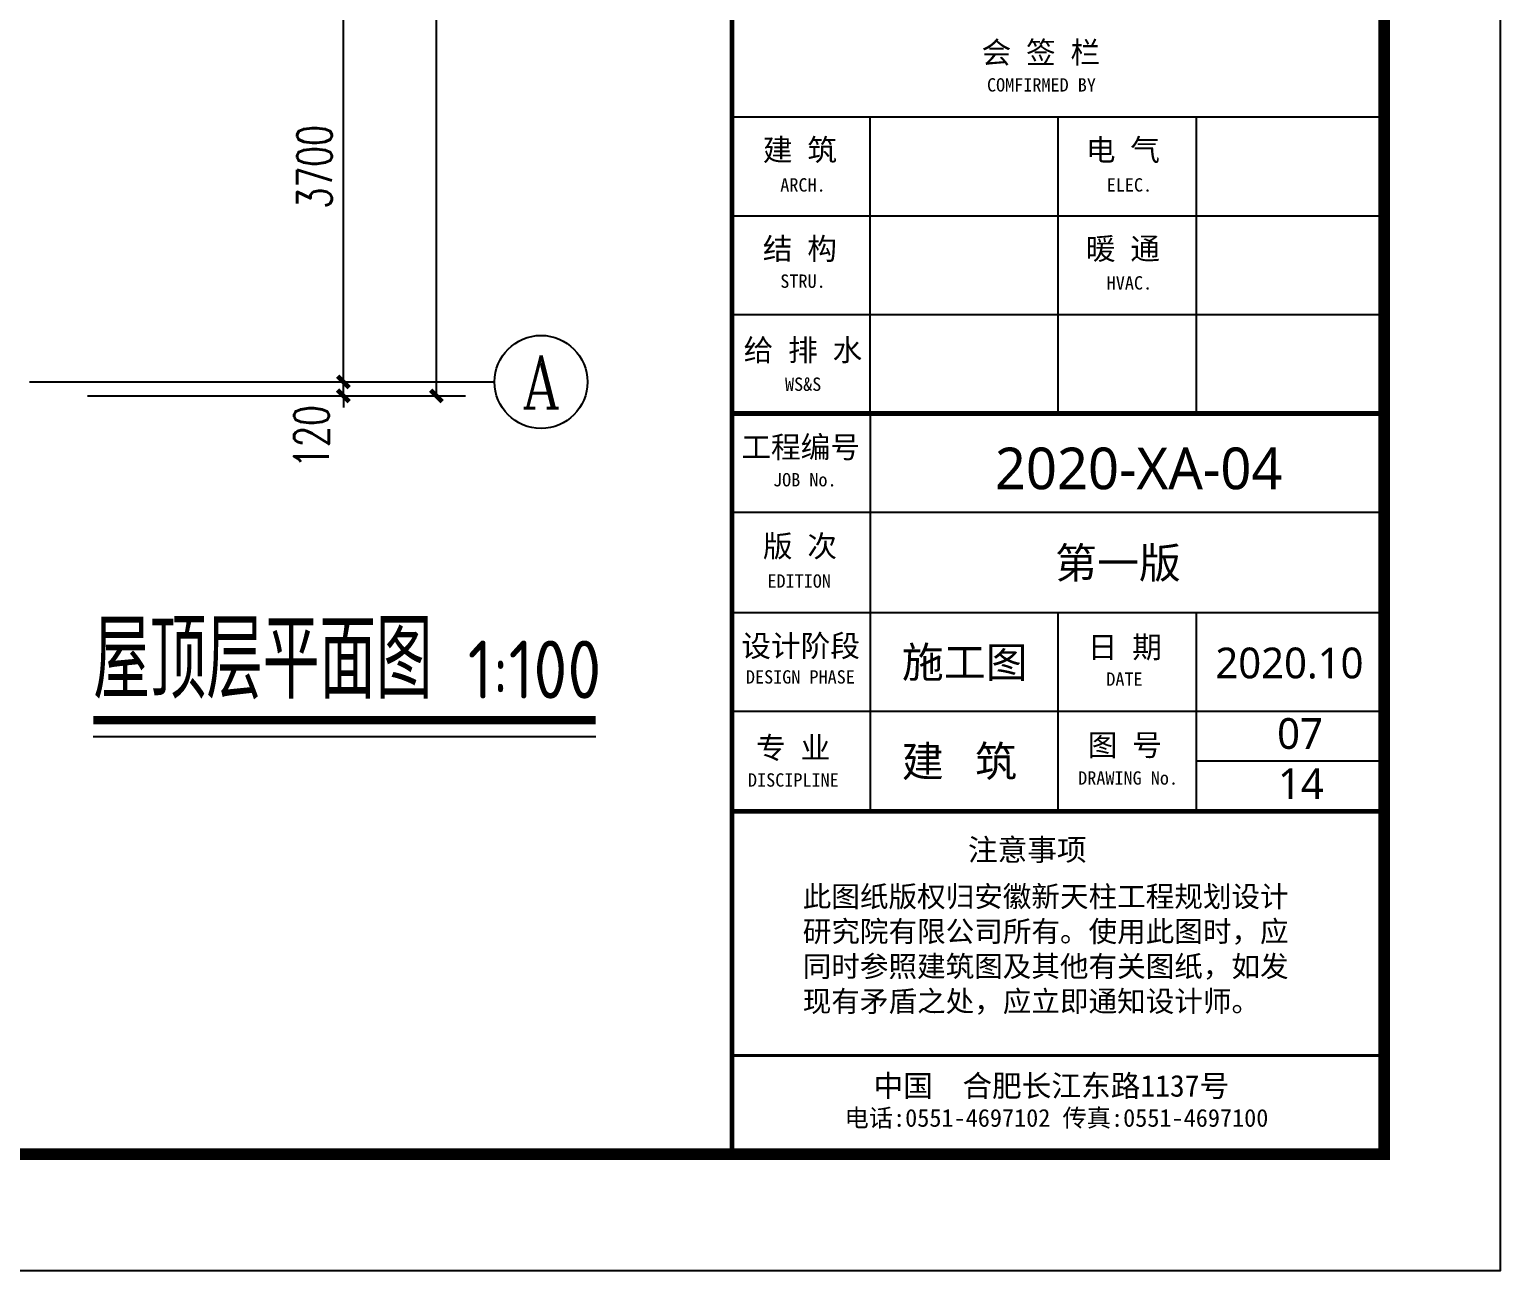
# Model space of a CAD drawing. Extents: x -522490 to 417652, y 450811 to 1108047.
# Drawn here: x 390101 to 402752, y 729325 to 740000 of the extents above; entities that cross this region are included whole.
import ezdxf
from ezdxf.enums import TextEntityAlignment as Align

# ---------------------------------------------------------------- set-up
doc = ezdxf.new("R2010")
doc.units = 0
doc.header["$LTSCALE"] = 1000
doc.header["$MEASUREMENT"] = 0
for name, color, linetype in [('46', 7, 'Continuous'), ('AXIS', 3, 'Continuous'), ('AXIS_TEXT', 7, 'Continuous'), ('DIM_SYMB', 3, 'Continuous'), ('PUB_TEXT', 7, 'Continuous'), ('PUB_TITLE', 4, 'Continuous')]:
    doc.layers.add(name, color=color, linetype=linetype)
doc.styles.add('-黑体', font='', dxfattribs={"width": 0.8})
doc.styles.add('_TCH_AXIS', font='COMPLEX', dxfattribs={"bigfont": 'GBCBIG'})
doc.styles.add('_TCH_DIM_T3', font='SIMPLEX', dxfattribs={"width": 0.705882, "bigfont": 'GBCBIG'})
doc.styles.add('COMPLEX', font='COMPLEX')
doc.styles.get("Standard").update_dxf_attribs({"font": 'gbenor.shx', "bigfont": 'gbcbig.shx'})
doc.styles.add('TQ', font='')
doc.styles.get('-黑体').set_extended_font_data('Microsoft YaHei')
doc.styles.get('TQ').set_extended_font_data('SimSun')
doc.dimstyles.new('_TCH_ARCH&&100', dxfattribs={"dimtxt": 297.5, "dimasz": 100, "dimexe": 250, "dimexo": 300, "dimgap": 100, "dimtad": 1, "dimdec": 0, "dimzin": 0, "dimdsep": 46, "dimtxsty": '_TCH_DIM_T3', "dimblk": 'ARCHTICK', "dimcen": 0.09, "dimclrt": 7, "dimazin": 2, "dimtfac": 1, "dimtdec": 0, "dimtix": 1, "dimtmove": 2, "dimatfit": 3, "dimfxl": 0, "dimtolj": 1, "dimtzin": 0, "dimarcsym": 0})

# ---------------------------------------------------------------- blocks, each defined once
blk = doc.blocks.new('ly')
at = {"layer": 'PUB_TEXT', "insert": (-5884, 1715), "char_height": 212, "width": 5144.75, "attachment_point": 1, "style": 'TQ'}
blk.add_mtext('此图纸版权归安徽新天柱工程规划设计研究院有限公司所有。使用此图时，应同时参照建筑图及其他有关图纸，如发现有矛盾之处，应立即通知设计师。', dxfattribs=at)
blk = doc.blocks.new('_ArchTick')
at = {"color": 0, "linetype": 'ByBlock', "const_width": 0.4}
blk.add_lwpolyline([(-0.5, -0.5), (0.5, 0.5)], dxfattribs=at)
blk = doc.blocks.new('*D334')
at = {"layer": 'AXIS', "color": 0, "lineweight": -2}
for p, q in [((392801, 736968), (392801, 737068)), ((390601, 736968), (393051, 736968)), ((390601, 736848), (393051, 736848)), ((392801, 736848), (392801, 736968)), ((392801, 736848), (392801, 736748))]:
    blk.add_line(p, q, dxfattribs=at)
at = {"layer": 'Defpoints', "color": 0}
for p in [(390301, 736968), (390301, 736848), (392801, 736968)]:
    blk.add_point(p, dxfattribs=at)
at = {"layer": 'AXIS', "color": 0, "lineweight": -2, "xscale": 100, "yscale": 100, "zscale": 100}
for p, rotation in [((392801, 736968), 270), ((392801, 736848), 90)]:
    blk.add_blockref('_ArchTick', p, dxfattribs=dict(at, rotation=rotation))
at = {"layer": 'AXIS', "color": 7, "insert": (392526, 736498), "char_height": 297.5, "attachment_point": 5, "rotation": 90, "style": '_TCH_DIM_T3'}
blk.add_mtext('\\A1;120', dxfattribs=at)
blk = doc.blocks.new('*D335')
at = {"layer": 'AXIS', "color": 0, "lineweight": -2}
for p, q in [((390601, 740668), (393051, 740668)), ((392801, 736968), (392801, 740668)), ((390601, 736968), (393051, 736968))]:
    blk.add_line(p, q, dxfattribs=at)
at = {"layer": 'Defpoints', "color": 0}
for p in [(390301, 740668), (392801, 740668), (390301, 736968)]:
    blk.add_point(p, dxfattribs=at)
at = {"layer": 'AXIS', "color": 0, "lineweight": -2, "xscale": 100, "yscale": 100, "zscale": 100}
for p, rotation in [((392801, 740668), 90), ((392801, 736968), 270)]:
    blk.add_blockref('_ArchTick', p, dxfattribs=dict(at, rotation=rotation))
at = {"layer": 'AXIS', "color": 7, "insert": (392552, 738818), "char_height": 297.5, "attachment_point": 5, "rotation": 90, "style": '_TCH_DIM_T3'}
blk.add_mtext('\\A1;3700', dxfattribs=at)
blk = doc.blocks.new('*D341')
at = {"layer": 'AXIS', "color": 0, "lineweight": -2}
for p, q in [((390601, 764088), (393851, 764088)), ((393601, 736848), (393601, 764088)), ((390601, 736848), (393851, 736848))]:
    blk.add_line(p, q, dxfattribs=at)
at = {"layer": 'Defpoints', "color": 0}
for p in [(390301, 764088), (393601, 764088), (390301, 736848)]:
    blk.add_point(p, dxfattribs=at)
at = {"layer": 'AXIS', "color": 0, "lineweight": -2, "xscale": 100, "yscale": 100, "zscale": 100}
for p, rotation in [((393601, 764088), 90), ((393601, 736848), 270)]:
    blk.add_blockref('_ArchTick', p, dxfattribs=dict(at, rotation=rotation))
at = {"layer": 'AXIS', "color": 7, "insert": (393352, 750468), "char_height": 297.5, "attachment_point": 5, "rotation": 90, "style": '_TCH_DIM_T3'}
blk.add_mtext('\\A1;27240', dxfattribs=at)
blk = doc.blocks.new('_AXISO')
blk.add_circle((0, 0), 0.5)
at = {"layer": 'AXIS_TEXT', "style": 'COMPLEX', "width": 1.041667}
blk.add_attdef('A', text='', height=0.56, dxfattribs=at).set_placement((-0.25, -0.28), (0.25, -0.28), align=Align.FIT)

msp = doc.modelspace()

# ---------------------------------------------------------------- linework, layer by layer
at = {"layer": 'AXIS'}
msp.add_line((390100.6, 736967.9), (394100.6, 736967.9), dxfattribs=at)
at = {"layer": 'DIM_SYMB', "const_width": 70}
msp.add_lwpolyline([(390650, 734059.2), (394970.3, 734059.2)], dxfattribs=at)
at = {"layer": 'DIM_SYMB'}
msp.add_lwpolyline([(390650, 733919.2), (394970.3, 733919.2)], dxfattribs=at)
at = {"layer": 'PUB_TEXT'}
for p, q in [((401752.5, 730324.8), (401752.5, 730812.2)), ((401754.9, 730324.5), (400974.6, 730324.5))]:
    msp.add_line(p, q, dxfattribs=at)
at = {"layer": 'PUB_TITLE'}
for p, q in [((396142.5, 739246.7), (401752.5, 739246.7)), ((397332.1, 736696.7), (397332.1, 739246.7)), ((398947.1, 736696.7), (398947.1, 739246.7)), ((400137.1, 736696.7), (400137.1, 739246.7)), ((396142.5, 738396.7), (401752.5, 738396.7)), ((396142.5, 737546.7), (401752.5, 737546.7)), ((397332.7, 733274.6), (397332.7, 736696.7)), ((396142.5, 735846.7), (401752.5, 735846.7)), ((396142.5, 734985.7), (401752.5, 734985.7)), ((398947.1, 733274.6), (398947.1, 734985.7)), ((400137.1, 733274.6), (400137.1, 734985.7)), ((396142.5, 734135.7), (401769.7, 734135.7)), ((401752.5, 733705.1), (400137.1, 733705.1))]:
    msp.add_line(p, q, dxfattribs=at)
at = {"layer": 'PUB_TITLE', "lineweight": 40}
for p, q in [((396142.5, 736696.7), (401752.5, 736696.7)), ((396142.5, 731174.8), (401752.5, 731174.8))]:
    msp.add_line(p, q, dxfattribs=at)
at = {"layer": 'PUB_TITLE'}
msp.add_lwpolyline([(343352.5, 729324.8), (402752.5, 729324.8), (402752.5, 771324.8), (343352.5, 771324.8)], close=True, dxfattribs=at)
at = {"layer": 'PUB_TITLE', "const_width": 100}
msp.add_lwpolyline([(345852.5, 730324.8), (401752.5, 730324.8), (401752.5, 770324.8), (345852.5, 770324.8)], close=True, dxfattribs=at)
at = {"layer": 'PUB_TITLE', "lineweight": 40, "const_width": 42.5}
for points in [[(396142.5, 770324.8), (396142.5, 730324.8)], [(396142.5, 733274.6), (401724.9, 733274.6)]]:
    msp.add_lwpolyline(points, dxfattribs=at)
at = {"layer": 'PUB_TITLE', "const_width": 42.5}
msp.add_lwpolyline([(396142.5, 736696.7), (401752.5, 736696.7)], dxfattribs=at)

# ---------------------------------------------------------------- block references
at = {"layer": 'AXIS'}
ref = msp.add_blockref('_AXISO', (394500.6, 736967.9), dxfattribs=dict(at, xscale=800, yscale=800, zscale=800))
ref.add_attrib('A', 'A', dxfattribs={"layer": 'AXIS_TEXT', "height": 452, "style": '_TCH_AXIS', "width": 0.853333}).set_placement((394335.3, 736741.9), (394665.9, 736741.9), align=Align.FIT)
at = {"layer": 'PUB_TEXT', "xscale": 0.849999999627471, "yscale": 0.8500000000931323, "zscale": 0.85}
msp.add_blockref('ly', (401752.5, 731174.8), dxfattribs=at)

# ---------------------------------------------------------------- texts
at = {"layer": '46', "linetype": 'Continuous', "style": '-黑体'}
for s, height, p in [('2020-XA-04', 358.13, (398403.8, 736045, 353913.7)), ('第一版', 264.33, (398921.4, 735279.1)), ('施工图', 264.33, (397603.1, 734424.6)), ('2020.10', 264.33, (400299.7, 734418.6)), ('07', 264.33, (400830.7, 733811.9)), ('建   筑', 264.33, (397603.1, 733572.1)), ('14', 264.33, (400838.7, 733379.6))]:
    msp.add_text(s, height=height, dxfattribs=at).set_placement(p)
at = {"layer": 'PUB_TEXT', "style": 'TQ'}
for s, height, p in [(' 工程编号', 187, (396095.8, 736314.2)), ('      JOB No.', 114.75, (396027.3, 736069.5)), ('  版 次', 187, (396153.8, 735462)), ('     EDITION', 114.75, (396056.9, 735198.1)), (' 设计阶段', 187, (396095.8, 734604.2)), ('日 期', 187, (399202.1, 734593.6)), ('     DESIGN PHASE', 114.75, (395872.2, 734373.4)), ('         DATE', 114.75, (398659.4, 734354.4)), ('  专 业', 187, (396095.8, 733727.6)), ('图 号', 187, (399202.1, 733751.7)), ('     DISCIPLINE', 114.75, (395889.9, 733486.9)), ('     DRAWING No.', 114.75, (398729.4, 733504.2)), ('注意事项', 187, (398172.1, 732850.9)), ('  中国  合肥长江东路1137号', 187, (397105.2, 730820.3)), ('电话:0551-4697102 传真:0551-4697100', 153, (397110.5, 730561.6))]:
    msp.add_text(s, height=height, dxfattribs=at).set_placement(p)
at = {"layer": 'PUB_TEXT'}
for s, height, p in [('屋顶层平面图', 675.18, (390650, 734243.9)), ('1:100', 500, (393870, 734243.9))]:
    msp.add_text(s, height=height, dxfattribs=at).set_placement(p)
at = {"layer": 'PUB_TEXT', "attachment_point": 1, "style": 'TQ'}
for s, insert, char_height, width in [('会 签 栏', (398288.9, 739895.3), 187, 2223.6), ('COMFIRMED BY', (398335.7, 739580.1), 114.75, 2399.55), ('建 筑', (396408, 739057.3), 187, 2006), ('电 气', (399185.5, 739057.3), 187, 2006), ('   ARCH.', (396323.7, 738719.7), 114.75, 2399.55), ('   ELEC.', (399131, 738719.7), 114.75, 2399.55), ('结 构', (396408, 738207.3), 187, 2006), ('暖 通', (399185.5, 738207.3), 187, 2006), ('   STRU.', (396323.7, 737892), 114.75, 2399.55), ('   HVAC.', (399131, 737877.2), 114.75, 2399.55), ('给 排 水', (396243, 737335.8), 187, 2223.6), ('   WS&S', (396364.3, 737005.7), 114.75, 2441.2)]:
    msp.add_mtext(s, dxfattribs=dict(at, insert=insert, char_height=char_height, width=width))

# ---------------------------------------------------------------- dimensions: what is measured, and where the dimension line sits
at = {"layer": 'AXIS'}
for p1, p2, distance, picture, middle in [((390300.6, 736847.9), (390300.6, 764087.9), -3300, '*D341', (393351.8, 750467.9)), ((390300.6, 736967.9), (390300.6, 740667.9), -2500, '*D335', (392551.8, 738817.9))]:
    dim = msp.add_aligned_dim(p1=p1, p2=p2, distance=distance, dimstyle='_TCH_ARCH&&100', dxfattribs=at)
    dim.commit()
    dim.dimension.update_dxf_attribs({"geometry": picture, "text_midpoint": middle})
dim = msp.add_linear_dim(base=(392800.6, 736967.9), p1=(390300.6, 736847.9), p2=(390300.6, 736967.9), angle=90, dimstyle='_TCH_ARCH&&100', dxfattribs=at)
dim.commit()
dim.dimension.update_dxf_attribs({"geometry": '*D334', "text_midpoint": (392525.6, 736497.9), "dimtype": 129})

doc.saveas('drawing.dxf')
